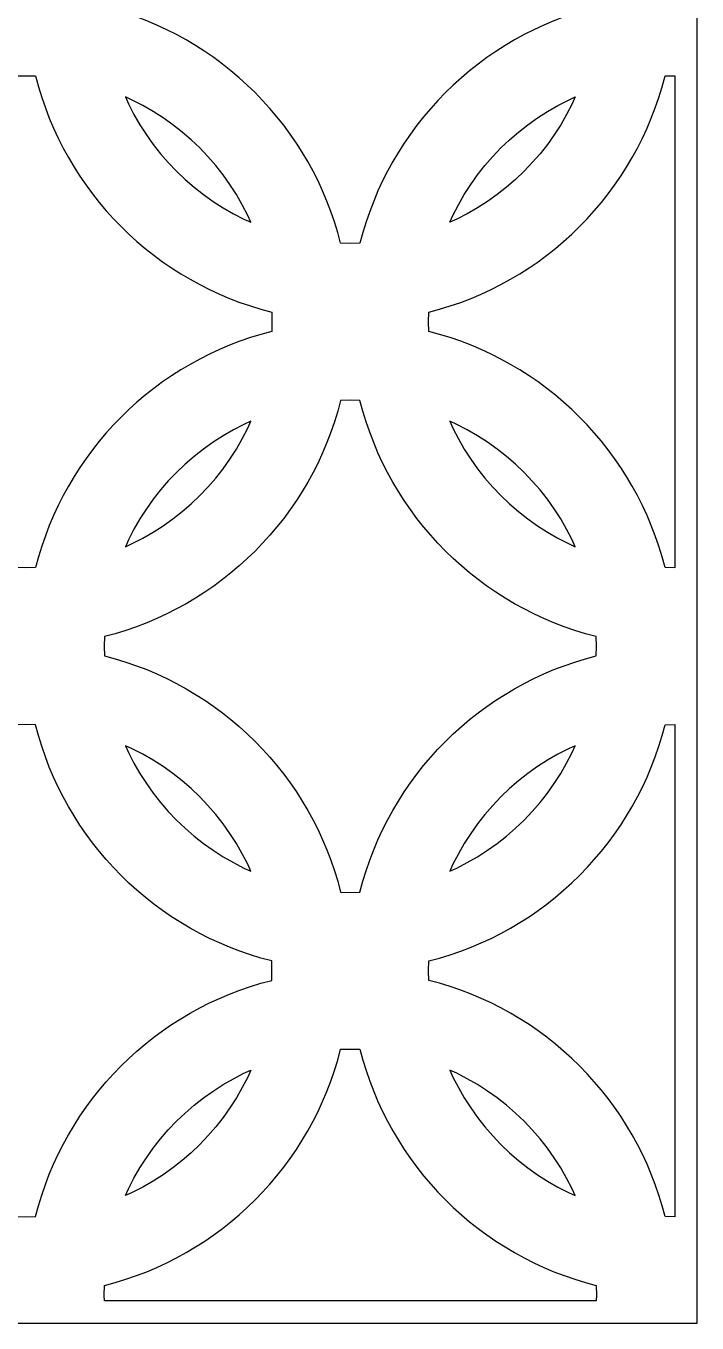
# Model space of a CAD drawing. Header units: centimetres. Extents: x -9.7 to 6.3, y -13.3 to 13.9.
# Drawn here: x -6.03 to -2.33, y -13.29 to -6.14 of the extents above; entities that cross this region are included whole.
import ezdxf

# ---------------------------------------------------------------- set-up
doc = ezdxf.new("R2010")
doc.units = ezdxf.units.CM
doc.header["$MEASUREMENT"] = 0
doc.layers.add('layer 1', color=7, linetype='Continuous')

msp = doc.modelspace()

# ---------------------------------------------------------------- linework, layer by layer
at = {"layer": 'layer 1', "color": 177}
for points, knots in [([(-9.73595, 13.85674), (-9.73595, 13.85674), (-2.33267, 13.85674), (-2.33267, 13.85674), (-2.33267, 13.85674), (-2.33267, 13.85674), (-2.33267, -13.28858), (-2.33267, -13.28858), (-2.33267, -13.28858), (-2.33267, -13.28858), (-9.73595, -13.28858), (-9.73595, -13.28858), (-9.73595, -13.28858), (-9.73595, -13.28858), (-9.73595, 13.85674), (-9.73595, 13.85674)], [0, 0, 0, 0, 0.2, 0.2, 0.2, 0.2, 0.4, 0.4, 0.4, 0.4, 0.6, 0.6, 0.6, 0.6, 1, 1, 1, 1]), ([(-2.88942, -5.92452), (-3.52777, -5.76469), (-4.03202, -5.2604), (-4.19185, -4.62208), (-4.19185, -4.62208), (-4.19185, -4.62208), (-4.24519, -4.62072), (-4.24519, -4.62072), (-4.24519, -4.62072), (-4.24519, -4.62072), (-4.29852, -4.62208), (-4.29852, -4.62208), (-4.29852, -4.62208), (-4.45834, -5.26043), (-4.96263, -5.76468), (-5.60096, -5.92452), (-5.60096, -5.92452), (-5.60096, -5.92452), (-5.60231, -5.97785), (-5.60231, -5.97785), (-5.60231, -5.97785), (-5.60231, -5.97785), (-5.60096, -6.03119), (-5.60096, -6.03119), (-5.60096, -6.03119), (-4.96263, -6.19102), (-4.45835, -6.69527), (-4.29852, -7.33362), (-4.29852, -7.33362), (-4.29852, -7.33362), (-4.24519, -7.33497), (-4.24519, -7.33497), (-4.24519, -7.33497), (-4.24519, -7.33497), (-4.19185, -7.33362), (-4.19185, -7.33362), (-4.19185, -7.33362), (-4.03202, -6.69527), (-3.52773, -6.19103), (-2.88942, -6.03119), (-2.88942, -6.03119), (-2.88942, -6.03119), (-2.88806, -5.97785), (-2.88806, -5.97785), (-2.88806, -5.97785), (-2.88806, -5.97785), (-2.88942, -5.92452), (-2.88942, -5.92452)], [0, 0, 0, 0, 0.0769231, 0.0769231, 0.0769231, 0.0769231, 0.1538462, 0.1538462, 0.1538462, 0.1538462, 0.2307692, 0.2307692, 0.2307692, 0.2307692, 0.3076923, 0.3076923, 0.3076923, 0.3076923, 0.3846154, 0.3846154, 0.3846154, 0.3846154, 0.4615385, 0.4615385, 0.4615385, 0.4615385, 0.5384615, 0.5384615, 0.5384615, 0.5384615, 0.6153846, 0.6153846, 0.6153846, 0.6153846, 0.6923077, 0.6923077, 0.6923077, 0.6923077, 0.7692308, 0.7692308, 0.7692308, 0.7692308, 0.8461538, 0.8461538, 0.8461538, 0.8461538, 1, 1, 1, 1]), ([(-7.39008, -7.82031), (-6.75176, -7.98015), (-6.24747, -8.4844), (-6.08764, -9.12274), (-6.08764, -9.12274), (-6.08764, -9.12274), (-6.03431, -9.1241), (-6.03431, -9.1241), (-6.03431, -9.1241), (-6.03431, -9.1241), (-5.98097, -9.12274), (-5.98097, -9.12274), (-5.98097, -9.12274), (-5.82114, -8.48442), (-5.31689, -7.98014), (-4.67854, -7.82031), (-4.67854, -7.82031), (-4.67854, -7.82031), (-4.67718, -7.76697), (-4.67718, -7.76697), (-4.67718, -7.76697), (-4.67718, -7.76697), (-4.67854, -7.71364), (-4.67854, -7.71364), (-4.67854, -7.71364), (-5.31686, -7.5538), (-5.82115, -7.04955), (-5.98097, -6.4112), (-5.98097, -6.4112), (-5.98097, -6.4112), (-6.03431, -6.40985), (-6.03431, -6.40985), (-6.03431, -6.40985), (-6.03431, -6.40985), (-6.08764, -6.4112), (-6.08764, -6.4112), (-6.08764, -6.4112), (-6.24748, -7.04953), (-6.75173, -7.55382), (-7.39008, -7.71364), (-7.39008, -7.71364), (-7.39008, -7.71364), (-7.39144, -7.76697), (-7.39144, -7.76697), (-7.39144, -7.76697), (-7.39144, -7.76697), (-7.39008, -7.82031), (-7.39008, -7.82031)], [0, 0, 0, 0, 0.0769231, 0.0769231, 0.0769231, 0.0769231, 0.1538462, 0.1538462, 0.1538462, 0.1538462, 0.2307692, 0.2307692, 0.2307692, 0.2307692, 0.3076923, 0.3076923, 0.3076923, 0.3076923, 0.3846154, 0.3846154, 0.3846154, 0.3846154, 0.4615385, 0.4615385, 0.4615385, 0.4615385, 0.5384615, 0.5384615, 0.5384615, 0.5384615, 0.6153846, 0.6153846, 0.6153846, 0.6153846, 0.6923077, 0.6923077, 0.6923077, 0.6923077, 0.7692308, 0.7692308, 0.7692308, 0.7692308, 0.8461538, 0.8461538, 0.8461538, 0.8461538, 1, 1, 1, 1]), ([(-2.45606, -6.40985), (-2.45606, -6.40985), (-2.5094, -6.4112), (-2.5094, -6.4112), (-2.5094, -6.4112), (-2.66922, -7.04955), (-3.17351, -7.55381), (-3.81183, -7.71364), (-3.81183, -7.71364), (-3.81183, -7.71364), (-3.81319, -7.76697), (-3.81319, -7.76697), (-3.81319, -7.76697), (-3.81319, -7.76697), (-3.81183, -7.82031), (-3.81183, -7.82031), (-3.81183, -7.82031), (-3.17348, -7.98013), (-2.66923, -8.48442), (-2.5094, -9.12274), (-2.5094, -9.12274), (-2.5094, -9.12274), (-2.45606, -9.1241), (-2.45606, -9.1241), (-2.45606, -9.1241), (-2.45606, -9.1241), (-2.45606, -6.40985), (-2.45606, -6.40985)], [0, 0, 0, 0, 0.125, 0.125, 0.125, 0.125, 0.25, 0.25, 0.25, 0.25, 0.375, 0.375, 0.375, 0.375, 0.5, 0.5, 0.5, 0.5, 0.625, 0.625, 0.625, 0.625, 0.75, 0.75, 0.75, 0.75, 1, 1, 1, 1]), ([(-5.48562, -6.52654), (-5.48562, -6.52654), (-5.4477, -6.54373), (-5.4477, -6.54373), (-5.4477, -6.54373), (-5.4477, -6.54373), (-5.38923, -6.57375), (-5.38923, -6.57375), (-5.38923, -6.57375), (-5.38923, -6.57375), (-5.33237, -6.60651), (-5.33237, -6.60651), (-5.33237, -6.60651), (-5.33237, -6.60651), (-5.27722, -6.64192), (-5.27722, -6.64192), (-5.27722, -6.64192), (-5.27722, -6.64192), (-5.22388, -6.6799), (-5.22388, -6.6799), (-5.22388, -6.6799), (-5.22388, -6.6799), (-5.17244, -6.72035), (-5.17244, -6.72035), (-5.17244, -6.72035), (-5.17244, -6.72035), (-5.12301, -6.7632), (-5.12301, -6.7632), (-5.12301, -6.7632), (-5.12301, -6.7632), (-5.07567, -6.80834), (-5.07567, -6.80834), (-5.07567, -6.80834), (-5.07567, -6.80834), (-5.03053, -6.85568), (-5.03053, -6.85568), (-5.03053, -6.85568), (-5.03053, -6.85568), (-4.98768, -6.90511), (-4.98768, -6.90511), (-4.98768, -6.90511), (-4.98768, -6.90511), (-4.94722, -6.95655), (-4.94722, -6.95655), (-4.94722, -6.95655), (-4.94722, -6.95655), (-4.90925, -7.00989), (-4.90925, -7.00989), (-4.90925, -7.00989), (-4.90925, -7.00989), (-4.87384, -7.06504), (-4.87384, -7.06504), (-4.87384, -7.06504), (-4.87384, -7.06504), (-4.84108, -7.12189), (-4.84108, -7.12189), (-4.84108, -7.12189), (-4.84108, -7.12189), (-4.81106, -7.18037), (-4.81106, -7.18037), (-4.81106, -7.18037), (-4.81106, -7.18037), (-4.79387, -7.21828), (-4.79387, -7.21828), (-4.79387, -7.21828), (-4.79387, -7.21828), (-4.83178, -7.2011), (-4.83178, -7.2011), (-4.83178, -7.2011), (-4.83178, -7.2011), (-4.89026, -7.17107), (-4.89026, -7.17107), (-4.89026, -7.17107), (-4.89026, -7.17107), (-4.94712, -7.13831), (-4.94712, -7.13831), (-4.94712, -7.13831), (-4.94712, -7.13831), (-5.00227, -7.10291), (-5.00227, -7.10291), (-5.00227, -7.10291), (-5.00227, -7.10291), (-5.05561, -7.06493), (-5.05561, -7.06493), (-5.05561, -7.06493), (-5.05561, -7.06493), (-5.10705, -7.02447), (-5.10705, -7.02447), (-5.10705, -7.02447), (-5.10705, -7.02447), (-5.15649, -6.98162), (-5.15649, -6.98162), (-5.15649, -6.98162), (-5.15649, -6.98162), (-5.20382, -6.93648), (-5.20382, -6.93648), (-5.20382, -6.93648), (-5.20382, -6.93648), (-5.24896, -6.88915), (-5.24896, -6.88915), (-5.24896, -6.88915), (-5.24896, -6.88915), (-5.29181, -6.83971), (-5.29181, -6.83971), (-5.29181, -6.83971), (-5.29181, -6.83971), (-5.33227, -6.78827), (-5.33227, -6.78827), (-5.33227, -6.78827), (-5.33227, -6.78827), (-5.37024, -6.73493), (-5.37024, -6.73493), (-5.37024, -6.73493), (-5.37024, -6.73493), (-5.40565, -6.67978), (-5.40565, -6.67978), (-5.40565, -6.67978), (-5.40565, -6.67978), (-5.43841, -6.62292), (-5.43841, -6.62292), (-5.43841, -6.62292), (-5.43841, -6.62292), (-5.46843, -6.56445), (-5.46843, -6.56445), (-5.46843, -6.56445), (-5.46843, -6.56445), (-5.48562, -6.52654), (-5.48562, -6.52654)], [0, 0, 0, 0, 0.030303, 0.030303, 0.030303, 0.030303, 0.0606061, 0.0606061, 0.0606061, 0.0606061, 0.0909091, 0.0909091, 0.0909091, 0.0909091, 0.1212121, 0.1212121, 0.1212121, 0.1212121, 0.1515152, 0.1515152, 0.1515152, 0.1515152, 0.1818182, 0.1818182, 0.1818182, 0.1818182, 0.2121212, 0.2121212, 0.2121212, 0.2121212, 0.2424242, 0.2424242, 0.2424242, 0.2424242, 0.2727273, 0.2727273, 0.2727273, 0.2727273, 0.3030303, 0.3030303, 0.3030303, 0.3030303, 0.3333333, 0.3333333, 0.3333333, 0.3333333, 0.3636364, 0.3636364, 0.3636364, 0.3636364, 0.3939394, 0.3939394, 0.3939394, 0.3939394, 0.4242424, 0.4242424, 0.4242424, 0.4242424, 0.4545455, 0.4545455, 0.4545455, 0.4545455, 0.4848485, 0.4848485, 0.4848485, 0.4848485, 0.5151515, 0.5151515, 0.5151515, 0.5151515, 0.5454545, 0.5454545, 0.5454545, 0.5454545, 0.5757576, 0.5757576, 0.5757576, 0.5757576, 0.6060606, 0.6060606, 0.6060606, 0.6060606, 0.6363636, 0.6363636, 0.6363636, 0.6363636, 0.6666667, 0.6666667, 0.6666667, 0.6666667, 0.6969697, 0.6969697, 0.6969697, 0.6969697, 0.7272727, 0.7272727, 0.7272727, 0.7272727, 0.7575758, 0.7575758, 0.7575758, 0.7575758, 0.7878788, 0.7878788, 0.7878788, 0.7878788, 0.8181818, 0.8181818, 0.8181818, 0.8181818, 0.8484848, 0.8484848, 0.8484848, 0.8484848, 0.8787879, 0.8787879, 0.8787879, 0.8787879, 0.9090909, 0.9090909, 0.9090909, 0.9090909, 0.9393939, 0.9393939, 0.9393939, 0.9393939, 1, 1, 1, 1]), ([(-3.00475, -6.52654), (-3.00475, -6.52654), (-3.04267, -6.54373), (-3.04267, -6.54373), (-3.04267, -6.54373), (-3.04267, -6.54373), (-3.10115, -6.57375), (-3.10115, -6.57375), (-3.10115, -6.57375), (-3.10115, -6.57375), (-3.15801, -6.60651), (-3.15801, -6.60651), (-3.15801, -6.60651), (-3.15801, -6.60651), (-3.21315, -6.64192), (-3.21315, -6.64192), (-3.21315, -6.64192), (-3.21315, -6.64192), (-3.26649, -6.6799), (-3.26649, -6.6799), (-3.26649, -6.6799), (-3.26649, -6.6799), (-3.31793, -6.72035), (-3.31793, -6.72035), (-3.31793, -6.72035), (-3.31793, -6.72035), (-3.36736, -6.7632), (-3.36736, -6.7632), (-3.36736, -6.7632), (-3.36736, -6.7632), (-3.4147, -6.80834), (-3.4147, -6.80834), (-3.4147, -6.80834), (-3.4147, -6.80834), (-3.45984, -6.85568), (-3.45984, -6.85568), (-3.45984, -6.85568), (-3.45984, -6.85568), (-3.50269, -6.90511), (-3.50269, -6.90511), (-3.50269, -6.90511), (-3.50269, -6.90511), (-3.54315, -6.95655), (-3.54315, -6.95655), (-3.54315, -6.95655), (-3.54315, -6.95655), (-3.58113, -7.00989), (-3.58113, -7.00989), (-3.58113, -7.00989), (-3.58113, -7.00989), (-3.61654, -7.06504), (-3.61654, -7.06504), (-3.61654, -7.06504), (-3.61654, -7.06504), (-3.64929, -7.12189), (-3.64929, -7.12189), (-3.64929, -7.12189), (-3.64929, -7.12189), (-3.67931, -7.18037), (-3.67931, -7.18037), (-3.67931, -7.18037), (-3.67931, -7.18037), (-3.6965, -7.21829), (-3.6965, -7.21829), (-3.6965, -7.21829), (-3.6965, -7.21829), (-3.65858, -7.2011), (-3.65858, -7.2011), (-3.65858, -7.2011), (-3.65858, -7.2011), (-3.6001, -7.17107), (-3.6001, -7.17107), (-3.6001, -7.17107), (-3.6001, -7.17107), (-3.54324, -7.13832), (-3.54324, -7.13832), (-3.54324, -7.13832), (-3.54324, -7.13832), (-3.4881, -7.10291), (-3.4881, -7.10291), (-3.4881, -7.10291), (-3.4881, -7.10291), (-3.43476, -7.06493), (-3.43476, -7.06493), (-3.43476, -7.06493), (-3.43476, -7.06493), (-3.38332, -7.02447), (-3.38332, -7.02447), (-3.38332, -7.02447), (-3.38332, -7.02447), (-3.33388, -6.98162), (-3.33388, -6.98162), (-3.33388, -6.98162), (-3.33388, -6.98162), (-3.28655, -6.93648), (-3.28655, -6.93648), (-3.28655, -6.93648), (-3.28655, -6.93648), (-3.2414, -6.88914), (-3.2414, -6.88914), (-3.2414, -6.88914), (-3.2414, -6.88914), (-3.19856, -6.83971), (-3.19856, -6.83971), (-3.19856, -6.83971), (-3.19856, -6.83971), (-3.1581, -6.78827), (-3.1581, -6.78827), (-3.1581, -6.78827), (-3.1581, -6.78827), (-3.12012, -6.73493), (-3.12012, -6.73493), (-3.12012, -6.73493), (-3.12012, -6.73493), (-3.08471, -6.67978), (-3.08471, -6.67978), (-3.08471, -6.67978), (-3.08471, -6.67978), (-3.05196, -6.62293), (-3.05196, -6.62293), (-3.05196, -6.62293), (-3.05196, -6.62293), (-3.02194, -6.56445), (-3.02194, -6.56445), (-3.02194, -6.56445), (-3.02194, -6.56445), (-3.00475, -6.52654), (-3.00475, -6.52654)], [0, 0, 0, 0, 0.030303, 0.030303, 0.030303, 0.030303, 0.0606061, 0.0606061, 0.0606061, 0.0606061, 0.0909091, 0.0909091, 0.0909091, 0.0909091, 0.1212121, 0.1212121, 0.1212121, 0.1212121, 0.1515152, 0.1515152, 0.1515152, 0.1515152, 0.1818182, 0.1818182, 0.1818182, 0.1818182, 0.2121212, 0.2121212, 0.2121212, 0.2121212, 0.2424242, 0.2424242, 0.2424242, 0.2424242, 0.2727273, 0.2727273, 0.2727273, 0.2727273, 0.3030303, 0.3030303, 0.3030303, 0.3030303, 0.3333333, 0.3333333, 0.3333333, 0.3333333, 0.3636364, 0.3636364, 0.3636364, 0.3636364, 0.3939394, 0.3939394, 0.3939394, 0.3939394, 0.4242424, 0.4242424, 0.4242424, 0.4242424, 0.4545455, 0.4545455, 0.4545455, 0.4545455, 0.4848485, 0.4848485, 0.4848485, 0.4848485, 0.5151515, 0.5151515, 0.5151515, 0.5151515, 0.5454545, 0.5454545, 0.5454545, 0.5454545, 0.5757576, 0.5757576, 0.5757576, 0.5757576, 0.6060606, 0.6060606, 0.6060606, 0.6060606, 0.6363636, 0.6363636, 0.6363636, 0.6363636, 0.6666667, 0.6666667, 0.6666667, 0.6666667, 0.6969697, 0.6969697, 0.6969697, 0.6969697, 0.7272727, 0.7272727, 0.7272727, 0.7272727, 0.7575758, 0.7575758, 0.7575758, 0.7575758, 0.7878788, 0.7878788, 0.7878788, 0.7878788, 0.8181818, 0.8181818, 0.8181818, 0.8181818, 0.8484848, 0.8484848, 0.8484848, 0.8484848, 0.8787879, 0.8787879, 0.8787879, 0.8787879, 0.9090909, 0.9090909, 0.9090909, 0.9090909, 0.9393939, 0.9393939, 0.9393939, 0.9393939, 1, 1, 1, 1]), ([(-4.24519, -8.19897), (-4.24519, -8.19897), (-4.19185, -8.20032), (-4.19185, -8.20032), (-4.19185, -8.20032), (-4.03203, -8.83867), (-3.52774, -9.34293), (-2.88942, -9.50276), (-2.88942, -9.50276), (-2.88942, -9.50276), (-2.88806, -9.55609), (-2.88806, -9.55609), (-2.88806, -9.55609), (-2.88806, -9.55609), (-2.88942, -9.60944), (-2.88942, -9.60944), (-2.88942, -9.60944), (-3.52776, -9.76926), (-4.03201, -10.27355), (-4.19184, -10.91187), (-4.19184, -10.91187), (-4.19184, -10.91187), (-4.24519, -10.91322), (-4.24519, -10.91322), (-4.24519, -10.91322), (-4.24519, -10.91322), (-4.29852, -10.91187), (-4.29852, -10.91187), (-4.29852, -10.91187), (-4.45835, -10.27352), (-4.96263, -9.76927), (-5.60096, -9.60943), (-5.60096, -9.60943), (-5.60096, -9.60943), (-5.60231, -9.55609), (-5.60231, -9.55609), (-5.60231, -9.55609), (-5.60231, -9.55609), (-5.60096, -9.50276), (-5.60096, -9.50276), (-5.60096, -9.50276), (-4.9626, -9.34294), (-4.45835, -8.83865), (-4.29852, -8.20032), (-4.29852, -8.20032), (-4.29852, -8.20032), (-4.24519, -8.19897), (-4.24519, -8.19897)], [0, 0, 0, 0, 0.0769231, 0.0769231, 0.0769231, 0.0769231, 0.1538462, 0.1538462, 0.1538462, 0.1538462, 0.2307692, 0.2307692, 0.2307692, 0.2307692, 0.3076923, 0.3076923, 0.3076923, 0.3076923, 0.3846154, 0.3846154, 0.3846154, 0.3846154, 0.4615385, 0.4615385, 0.4615385, 0.4615385, 0.5384615, 0.5384615, 0.5384615, 0.5384615, 0.6153846, 0.6153846, 0.6153846, 0.6153846, 0.6923077, 0.6923077, 0.6923077, 0.6923077, 0.7692308, 0.7692308, 0.7692308, 0.7692308, 0.8461538, 0.8461538, 0.8461538, 0.8461538, 1, 1, 1, 1]), ([(-5.48563, -9.00742), (-5.48563, -9.00742), (-5.46843, -8.9695), (-5.46843, -8.9695), (-5.46843, -8.9695), (-5.46843, -8.9695), (-5.43841, -8.91102), (-5.43841, -8.91102), (-5.43841, -8.91102), (-5.43841, -8.91102), (-5.40565, -8.85416), (-5.40565, -8.85416), (-5.40565, -8.85416), (-5.40565, -8.85416), (-5.37024, -8.79901), (-5.37024, -8.79901), (-5.37024, -8.79901), (-5.37024, -8.79901), (-5.33227, -8.74567), (-5.33227, -8.74567), (-5.33227, -8.74567), (-5.33227, -8.74567), (-5.29181, -8.69423), (-5.29181, -8.69423), (-5.29181, -8.69423), (-5.29181, -8.69423), (-5.24896, -8.64479), (-5.24896, -8.64479), (-5.24896, -8.64479), (-5.24896, -8.64479), (-5.20382, -8.59746), (-5.20382, -8.59746), (-5.20382, -8.59746), (-5.20382, -8.59746), (-5.15649, -8.55232), (-5.15649, -8.55232), (-5.15649, -8.55232), (-5.15649, -8.55232), (-5.10705, -8.50948), (-5.10705, -8.50948), (-5.10705, -8.50948), (-5.10705, -8.50948), (-5.05561, -8.46902), (-5.05561, -8.46902), (-5.05561, -8.46902), (-5.05561, -8.46902), (-5.00227, -8.43104), (-5.00227, -8.43104), (-5.00227, -8.43104), (-5.00227, -8.43104), (-4.94712, -8.39563), (-4.94712, -8.39563), (-4.94712, -8.39563), (-4.94712, -8.39563), (-4.89026, -8.36287), (-4.89026, -8.36287), (-4.89026, -8.36287), (-4.89026, -8.36287), (-4.83178, -8.33285), (-4.83178, -8.33285), (-4.83178, -8.33285), (-4.83178, -8.33285), (-4.79387, -8.31566), (-4.79387, -8.31566), (-4.79387, -8.31566), (-4.79387, -8.31566), (-4.81106, -8.35359), (-4.81106, -8.35359), (-4.81106, -8.35359), (-4.81106, -8.35359), (-4.84108, -8.41206), (-4.84108, -8.41206), (-4.84108, -8.41206), (-4.84108, -8.41206), (-4.87383, -8.46892), (-4.87383, -8.46892), (-4.87383, -8.46892), (-4.87383, -8.46892), (-4.90925, -8.52406), (-4.90925, -8.52406), (-4.90925, -8.52406), (-4.90925, -8.52406), (-4.94722, -8.5774), (-4.94722, -8.5774), (-4.94722, -8.5774), (-4.94722, -8.5774), (-4.98768, -8.62884), (-4.98768, -8.62884), (-4.98768, -8.62884), (-4.98768, -8.62884), (-5.03052, -8.67827), (-5.03052, -8.67827), (-5.03052, -8.67827), (-5.03052, -8.67827), (-5.07567, -8.72561), (-5.07567, -8.72561), (-5.07567, -8.72561), (-5.07567, -8.72561), (-5.12301, -8.77076), (-5.12301, -8.77076), (-5.12301, -8.77076), (-5.12301, -8.77076), (-5.17245, -8.8136), (-5.17245, -8.8136), (-5.17245, -8.8136), (-5.17245, -8.8136), (-5.22388, -8.85406), (-5.22388, -8.85406), (-5.22388, -8.85406), (-5.22388, -8.85406), (-5.27722, -8.89204), (-5.27722, -8.89204), (-5.27722, -8.89204), (-5.27722, -8.89204), (-5.33237, -8.92745), (-5.33237, -8.92745), (-5.33237, -8.92745), (-5.33237, -8.92745), (-5.38922, -8.9602), (-5.38922, -8.9602), (-5.38922, -8.9602), (-5.38922, -8.9602), (-5.4477, -8.99022), (-5.4477, -8.99022), (-5.4477, -8.99022), (-5.4477, -8.99022), (-5.48563, -9.00742), (-5.48563, -9.00742)], [0, 0, 0, 0, 0.030303, 0.030303, 0.030303, 0.030303, 0.0606061, 0.0606061, 0.0606061, 0.0606061, 0.0909091, 0.0909091, 0.0909091, 0.0909091, 0.1212121, 0.1212121, 0.1212121, 0.1212121, 0.1515152, 0.1515152, 0.1515152, 0.1515152, 0.1818182, 0.1818182, 0.1818182, 0.1818182, 0.2121212, 0.2121212, 0.2121212, 0.2121212, 0.2424242, 0.2424242, 0.2424242, 0.2424242, 0.2727273, 0.2727273, 0.2727273, 0.2727273, 0.3030303, 0.3030303, 0.3030303, 0.3030303, 0.3333333, 0.3333333, 0.3333333, 0.3333333, 0.3636364, 0.3636364, 0.3636364, 0.3636364, 0.3939394, 0.3939394, 0.3939394, 0.3939394, 0.4242424, 0.4242424, 0.4242424, 0.4242424, 0.4545455, 0.4545455, 0.4545455, 0.4545455, 0.4848485, 0.4848485, 0.4848485, 0.4848485, 0.5151515, 0.5151515, 0.5151515, 0.5151515, 0.5454545, 0.5454545, 0.5454545, 0.5454545, 0.5757576, 0.5757576, 0.5757576, 0.5757576, 0.6060606, 0.6060606, 0.6060606, 0.6060606, 0.6363636, 0.6363636, 0.6363636, 0.6363636, 0.6666667, 0.6666667, 0.6666667, 0.6666667, 0.6969697, 0.6969697, 0.6969697, 0.6969697, 0.7272727, 0.7272727, 0.7272727, 0.7272727, 0.7575758, 0.7575758, 0.7575758, 0.7575758, 0.7878788, 0.7878788, 0.7878788, 0.7878788, 0.8181818, 0.8181818, 0.8181818, 0.8181818, 0.8484848, 0.8484848, 0.8484848, 0.8484848, 0.8787879, 0.8787879, 0.8787879, 0.8787879, 0.9090909, 0.9090909, 0.9090909, 0.9090909, 0.9393939, 0.9393939, 0.9393939, 0.9393939, 1, 1, 1, 1]), ([(-3.69651, -8.31566), (-3.69651, -8.31566), (-3.65858, -8.33285), (-3.65858, -8.33285), (-3.65858, -8.33285), (-3.65858, -8.33285), (-3.6001, -8.36287), (-3.6001, -8.36287), (-3.6001, -8.36287), (-3.6001, -8.36287), (-3.54324, -8.39563), (-3.54324, -8.39563), (-3.54324, -8.39563), (-3.54324, -8.39563), (-3.4881, -8.43104), (-3.4881, -8.43104), (-3.4881, -8.43104), (-3.4881, -8.43104), (-3.43476, -8.46902), (-3.43476, -8.46902), (-3.43476, -8.46902), (-3.43476, -8.46902), (-3.38332, -8.50947), (-3.38332, -8.50947), (-3.38332, -8.50947), (-3.38332, -8.50947), (-3.33388, -8.55232), (-3.33388, -8.55232), (-3.33388, -8.55232), (-3.33388, -8.55232), (-3.28655, -8.59746), (-3.28655, -8.59746), (-3.28655, -8.59746), (-3.28655, -8.59746), (-3.2414, -8.6448), (-3.2414, -8.6448), (-3.2414, -8.6448), (-3.2414, -8.6448), (-3.19856, -8.69423), (-3.19856, -8.69423), (-3.19856, -8.69423), (-3.19856, -8.69423), (-3.1581, -8.74567), (-3.1581, -8.74567), (-3.1581, -8.74567), (-3.1581, -8.74567), (-3.12012, -8.79901), (-3.12012, -8.79901), (-3.12012, -8.79901), (-3.12012, -8.79901), (-3.08471, -8.85416), (-3.08471, -8.85416), (-3.08471, -8.85416), (-3.08471, -8.85416), (-3.05196, -8.91101), (-3.05196, -8.91101), (-3.05196, -8.91101), (-3.05196, -8.91101), (-3.02194, -8.96949), (-3.02194, -8.96949), (-3.02194, -8.96949), (-3.02194, -8.96949), (-3.00474, -9.00742), (-3.00474, -9.00742), (-3.00474, -9.00742), (-3.00474, -9.00742), (-3.04268, -8.99022), (-3.04268, -8.99022), (-3.04268, -8.99022), (-3.04268, -8.99022), (-3.10115, -8.9602), (-3.10115, -8.9602), (-3.10115, -8.9602), (-3.10115, -8.9602), (-3.158, -8.92745), (-3.158, -8.92745), (-3.158, -8.92745), (-3.158, -8.92745), (-3.21315, -8.89204), (-3.21315, -8.89204), (-3.21315, -8.89204), (-3.21315, -8.89204), (-3.26649, -8.85406), (-3.26649, -8.85406), (-3.26649, -8.85406), (-3.26649, -8.85406), (-3.31793, -8.8136), (-3.31793, -8.8136), (-3.31793, -8.8136), (-3.31793, -8.8136), (-3.36736, -8.77076), (-3.36736, -8.77076), (-3.36736, -8.77076), (-3.36736, -8.77076), (-3.4147, -8.72561), (-3.4147, -8.72561), (-3.4147, -8.72561), (-3.4147, -8.72561), (-3.45985, -8.67827), (-3.45985, -8.67827), (-3.45985, -8.67827), (-3.45985, -8.67827), (-3.50269, -8.62884), (-3.50269, -8.62884), (-3.50269, -8.62884), (-3.50269, -8.62884), (-3.54315, -8.5774), (-3.54315, -8.5774), (-3.54315, -8.5774), (-3.54315, -8.5774), (-3.58113, -8.52406), (-3.58113, -8.52406), (-3.58113, -8.52406), (-3.58113, -8.52406), (-3.61654, -8.46892), (-3.61654, -8.46892), (-3.61654, -8.46892), (-3.61654, -8.46892), (-3.64929, -8.41206), (-3.64929, -8.41206), (-3.64929, -8.41206), (-3.64929, -8.41206), (-3.67931, -8.35359), (-3.67931, -8.35359), (-3.67931, -8.35359), (-3.67931, -8.35359), (-3.69651, -8.31566), (-3.69651, -8.31566)], [0, 0, 0, 0, 0.030303, 0.030303, 0.030303, 0.030303, 0.0606061, 0.0606061, 0.0606061, 0.0606061, 0.0909091, 0.0909091, 0.0909091, 0.0909091, 0.1212121, 0.1212121, 0.1212121, 0.1212121, 0.1515152, 0.1515152, 0.1515152, 0.1515152, 0.1818182, 0.1818182, 0.1818182, 0.1818182, 0.2121212, 0.2121212, 0.2121212, 0.2121212, 0.2424242, 0.2424242, 0.2424242, 0.2424242, 0.2727273, 0.2727273, 0.2727273, 0.2727273, 0.3030303, 0.3030303, 0.3030303, 0.3030303, 0.3333333, 0.3333333, 0.3333333, 0.3333333, 0.3636364, 0.3636364, 0.3636364, 0.3636364, 0.3939394, 0.3939394, 0.3939394, 0.3939394, 0.4242424, 0.4242424, 0.4242424, 0.4242424, 0.4545455, 0.4545455, 0.4545455, 0.4545455, 0.4848485, 0.4848485, 0.4848485, 0.4848485, 0.5151515, 0.5151515, 0.5151515, 0.5151515, 0.5454545, 0.5454545, 0.5454545, 0.5454545, 0.5757576, 0.5757576, 0.5757576, 0.5757576, 0.6060606, 0.6060606, 0.6060606, 0.6060606, 0.6363636, 0.6363636, 0.6363636, 0.6363636, 0.6666667, 0.6666667, 0.6666667, 0.6666667, 0.6969697, 0.6969697, 0.6969697, 0.6969697, 0.7272727, 0.7272727, 0.7272727, 0.7272727, 0.7575758, 0.7575758, 0.7575758, 0.7575758, 0.7878788, 0.7878788, 0.7878788, 0.7878788, 0.8181818, 0.8181818, 0.8181818, 0.8181818, 0.8484848, 0.8484848, 0.8484848, 0.8484848, 0.8787879, 0.8787879, 0.8787879, 0.8787879, 0.9090909, 0.9090909, 0.9090909, 0.9090909, 0.9393939, 0.9393939, 0.9393939, 0.9393939, 1, 1, 1, 1]), ([(-6.08765, -12.70099), (-6.24749, -12.06267), (-6.75173, -11.55838), (-7.39008, -11.39856), (-7.39008, -11.39856), (-7.39008, -11.39856), (-7.39144, -11.34522), (-7.39144, -11.34522), (-7.39144, -11.34522), (-7.39144, -11.34522), (-7.39008, -11.29189), (-7.39008, -11.29189), (-7.39008, -11.29189), (-6.75173, -11.13206), (-6.24747, -10.62777), (-6.08764, -9.98945), (-6.08764, -9.98945), (-6.08764, -9.98945), (-6.03431, -9.98809), (-6.03431, -9.98809), (-6.03431, -9.98809), (-6.03431, -9.98809), (-5.98097, -9.98945), (-5.98097, -9.98945), (-5.98097, -9.98945), (-5.82115, -10.6278), (-5.31686, -11.13205), (-4.67854, -11.29188), (-4.67854, -11.29188), (-4.67854, -11.29188), (-4.67718, -11.34522), (-4.67718, -11.34522), (-4.67718, -11.34522), (-4.67718, -11.34522), (-4.67854, -11.39856), (-4.67854, -11.39856), (-4.67854, -11.39856), (-5.31686, -11.55839), (-5.82115, -12.06264), (-5.98098, -12.70099), (-5.98098, -12.70099), (-5.98098, -12.70099), (-6.03431, -12.70234), (-6.03431, -12.70234), (-6.03431, -12.70234), (-6.03431, -12.70234), (-6.08765, -12.70099), (-6.08765, -12.70099)], [0, 0, 0, 0, 0.0769231, 0.0769231, 0.0769231, 0.0769231, 0.1538462, 0.1538462, 0.1538462, 0.1538462, 0.2307692, 0.2307692, 0.2307692, 0.2307692, 0.3076923, 0.3076923, 0.3076923, 0.3076923, 0.3846154, 0.3846154, 0.3846154, 0.3846154, 0.4615385, 0.4615385, 0.4615385, 0.4615385, 0.5384615, 0.5384615, 0.5384615, 0.5384615, 0.6153846, 0.6153846, 0.6153846, 0.6153846, 0.6923077, 0.6923077, 0.6923077, 0.6923077, 0.7692308, 0.7692308, 0.7692308, 0.7692308, 0.8461538, 0.8461538, 0.8461538, 0.8461538, 1, 1, 1, 1]), ([(-2.45606, -9.98809), (-2.45606, -9.98809), (-2.5094, -9.98945), (-2.5094, -9.98945), (-2.5094, -9.98945), (-2.66923, -10.62777), (-3.17348, -11.13206), (-3.81183, -11.29189), (-3.81183, -11.29189), (-3.81183, -11.29189), (-3.81319, -11.34522), (-3.81319, -11.34522), (-3.81319, -11.34522), (-3.81319, -11.34522), (-3.81183, -11.39856), (-3.81183, -11.39856), (-3.81183, -11.39856), (-3.17351, -11.55839), (-2.66923, -12.06264), (-2.5094, -12.70099), (-2.5094, -12.70099), (-2.5094, -12.70099), (-2.45606, -12.70235), (-2.45606, -12.70235), (-2.45606, -12.70235), (-2.45606, -12.70235), (-2.45606, -9.98809), (-2.45606, -9.98809)], [0, 0, 0, 0, 0.125, 0.125, 0.125, 0.125, 0.25, 0.25, 0.25, 0.25, 0.375, 0.375, 0.375, 0.375, 0.5, 0.5, 0.5, 0.5, 0.625, 0.625, 0.625, 0.625, 0.75, 0.75, 0.75, 0.75, 1, 1, 1, 1]), ([(-4.79387, -10.79654), (-4.79387, -10.79654), (-4.83179, -10.77935), (-4.83179, -10.77935), (-4.83179, -10.77935), (-4.83179, -10.77935), (-4.89026, -10.74933), (-4.89026, -10.74933), (-4.89026, -10.74933), (-4.89026, -10.74933), (-4.94712, -10.71657), (-4.94712, -10.71657), (-4.94712, -10.71657), (-4.94712, -10.71657), (-5.00227, -10.68116), (-5.00227, -10.68116), (-5.00227, -10.68116), (-5.00227, -10.68116), (-5.05561, -10.64318), (-5.05561, -10.64318), (-5.05561, -10.64318), (-5.05561, -10.64318), (-5.10705, -10.60272), (-5.10705, -10.60272), (-5.10705, -10.60272), (-5.10705, -10.60272), (-5.15648, -10.55988), (-5.15648, -10.55988), (-5.15648, -10.55988), (-5.15648, -10.55988), (-5.20382, -10.51473), (-5.20382, -10.51473), (-5.20382, -10.51473), (-5.20382, -10.51473), (-5.24896, -10.4674), (-5.24896, -10.4674), (-5.24896, -10.4674), (-5.24896, -10.4674), (-5.29181, -10.41796), (-5.29181, -10.41796), (-5.29181, -10.41796), (-5.29181, -10.41796), (-5.33227, -10.36652), (-5.33227, -10.36652), (-5.33227, -10.36652), (-5.33227, -10.36652), (-5.37024, -10.31318), (-5.37024, -10.31318), (-5.37024, -10.31318), (-5.37024, -10.31318), (-5.40566, -10.25804), (-5.40566, -10.25804), (-5.40566, -10.25804), (-5.40566, -10.25804), (-5.43841, -10.20118), (-5.43841, -10.20118), (-5.43841, -10.20118), (-5.43841, -10.20118), (-5.46843, -10.1427), (-5.46843, -10.1427), (-5.46843, -10.1427), (-5.46843, -10.1427), (-5.48562, -10.10478), (-5.48562, -10.10478), (-5.48562, -10.10478), (-5.48562, -10.10478), (-5.4477, -10.12197), (-5.4477, -10.12197), (-5.4477, -10.12197), (-5.4477, -10.12197), (-5.38923, -10.15199), (-5.38923, -10.15199), (-5.38923, -10.15199), (-5.38923, -10.15199), (-5.33237, -10.18475), (-5.33237, -10.18475), (-5.33237, -10.18475), (-5.33237, -10.18475), (-5.27722, -10.22016), (-5.27722, -10.22016), (-5.27722, -10.22016), (-5.27722, -10.22016), (-5.22388, -10.25814), (-5.22388, -10.25814), (-5.22388, -10.25814), (-5.22388, -10.25814), (-5.17244, -10.29859), (-5.17244, -10.29859), (-5.17244, -10.29859), (-5.17244, -10.29859), (-5.12301, -10.34144), (-5.12301, -10.34144), (-5.12301, -10.34144), (-5.12301, -10.34144), (-5.07567, -10.38658), (-5.07567, -10.38658), (-5.07567, -10.38658), (-5.07567, -10.38658), (-5.03053, -10.43392), (-5.03053, -10.43392), (-5.03053, -10.43392), (-5.03053, -10.43392), (-4.98768, -10.48336), (-4.98768, -10.48336), (-4.98768, -10.48336), (-4.98768, -10.48336), (-4.94722, -10.53479), (-4.94722, -10.53479), (-4.94722, -10.53479), (-4.94722, -10.53479), (-4.90925, -10.58813), (-4.90925, -10.58813), (-4.90925, -10.58813), (-4.90925, -10.58813), (-4.87384, -10.64328), (-4.87384, -10.64328), (-4.87384, -10.64328), (-4.87384, -10.64328), (-4.84108, -10.70014), (-4.84108, -10.70014), (-4.84108, -10.70014), (-4.84108, -10.70014), (-4.81106, -10.75861), (-4.81106, -10.75861), (-4.81106, -10.75861), (-4.81106, -10.75861), (-4.79387, -10.79654), (-4.79387, -10.79654)], [0, 0, 0, 0, 0.030303, 0.030303, 0.030303, 0.030303, 0.0606061, 0.0606061, 0.0606061, 0.0606061, 0.0909091, 0.0909091, 0.0909091, 0.0909091, 0.1212121, 0.1212121, 0.1212121, 0.1212121, 0.1515152, 0.1515152, 0.1515152, 0.1515152, 0.1818182, 0.1818182, 0.1818182, 0.1818182, 0.2121212, 0.2121212, 0.2121212, 0.2121212, 0.2424242, 0.2424242, 0.2424242, 0.2424242, 0.2727273, 0.2727273, 0.2727273, 0.2727273, 0.3030303, 0.3030303, 0.3030303, 0.3030303, 0.3333333, 0.3333333, 0.3333333, 0.3333333, 0.3636364, 0.3636364, 0.3636364, 0.3636364, 0.3939394, 0.3939394, 0.3939394, 0.3939394, 0.4242424, 0.4242424, 0.4242424, 0.4242424, 0.4545455, 0.4545455, 0.4545455, 0.4545455, 0.4848485, 0.4848485, 0.4848485, 0.4848485, 0.5151515, 0.5151515, 0.5151515, 0.5151515, 0.5454545, 0.5454545, 0.5454545, 0.5454545, 0.5757576, 0.5757576, 0.5757576, 0.5757576, 0.6060606, 0.6060606, 0.6060606, 0.6060606, 0.6363636, 0.6363636, 0.6363636, 0.6363636, 0.6666667, 0.6666667, 0.6666667, 0.6666667, 0.6969697, 0.6969697, 0.6969697, 0.6969697, 0.7272727, 0.7272727, 0.7272727, 0.7272727, 0.7575758, 0.7575758, 0.7575758, 0.7575758, 0.7878788, 0.7878788, 0.7878788, 0.7878788, 0.8181818, 0.8181818, 0.8181818, 0.8181818, 0.8484848, 0.8484848, 0.8484848, 0.8484848, 0.8787879, 0.8787879, 0.8787879, 0.8787879, 0.9090909, 0.9090909, 0.9090909, 0.9090909, 0.9393939, 0.9393939, 0.9393939, 0.9393939, 1, 1, 1, 1]), ([(-3.69651, -10.79654), (-3.69651, -10.79654), (-3.67931, -10.75861), (-3.67931, -10.75861), (-3.67931, -10.75861), (-3.67931, -10.75861), (-3.64929, -10.70013), (-3.64929, -10.70013), (-3.64929, -10.70013), (-3.64929, -10.70013), (-3.61654, -10.64328), (-3.61654, -10.64328), (-3.61654, -10.64328), (-3.61654, -10.64328), (-3.58113, -10.58813), (-3.58113, -10.58813), (-3.58113, -10.58813), (-3.58113, -10.58813), (-3.54315, -10.53479), (-3.54315, -10.53479), (-3.54315, -10.53479), (-3.54315, -10.53479), (-3.50269, -10.48336), (-3.50269, -10.48336), (-3.50269, -10.48336), (-3.50269, -10.48336), (-3.45985, -10.43393), (-3.45985, -10.43393), (-3.45985, -10.43393), (-3.45985, -10.43393), (-3.4147, -10.38658), (-3.4147, -10.38658), (-3.4147, -10.38658), (-3.4147, -10.38658), (-3.36736, -10.34144), (-3.36736, -10.34144), (-3.36736, -10.34144), (-3.36736, -10.34144), (-3.31793, -10.29859), (-3.31793, -10.29859), (-3.31793, -10.29859), (-3.31793, -10.29859), (-3.26649, -10.25814), (-3.26649, -10.25814), (-3.26649, -10.25814), (-3.26649, -10.25814), (-3.21315, -10.22016), (-3.21315, -10.22016), (-3.21315, -10.22016), (-3.21315, -10.22016), (-3.158, -10.18475), (-3.158, -10.18475), (-3.158, -10.18475), (-3.158, -10.18475), (-3.10115, -10.15199), (-3.10115, -10.15199), (-3.10115, -10.15199), (-3.10115, -10.15199), (-3.04268, -10.12197), (-3.04268, -10.12197), (-3.04268, -10.12197), (-3.04268, -10.12197), (-3.00474, -10.10478), (-3.00474, -10.10478), (-3.00474, -10.10478), (-3.00474, -10.10478), (-3.02194, -10.14271), (-3.02194, -10.14271), (-3.02194, -10.14271), (-3.02194, -10.14271), (-3.05196, -10.20118), (-3.05196, -10.20118), (-3.05196, -10.20118), (-3.05196, -10.20118), (-3.08471, -10.25804), (-3.08471, -10.25804), (-3.08471, -10.25804), (-3.08471, -10.25804), (-3.12012, -10.31318), (-3.12012, -10.31318), (-3.12012, -10.31318), (-3.12012, -10.31318), (-3.1581, -10.36652), (-3.1581, -10.36652), (-3.1581, -10.36652), (-3.1581, -10.36652), (-3.19856, -10.41796), (-3.19856, -10.41796), (-3.19856, -10.41796), (-3.19856, -10.41796), (-3.2414, -10.46739), (-3.2414, -10.46739), (-3.2414, -10.46739), (-3.2414, -10.46739), (-3.28655, -10.51473), (-3.28655, -10.51473), (-3.28655, -10.51473), (-3.28655, -10.51473), (-3.33389, -10.55988), (-3.33389, -10.55988), (-3.33389, -10.55988), (-3.33389, -10.55988), (-3.38332, -10.60272), (-3.38332, -10.60272), (-3.38332, -10.60272), (-3.38332, -10.60272), (-3.43476, -10.64318), (-3.43476, -10.64318), (-3.43476, -10.64318), (-3.43476, -10.64318), (-3.4881, -10.68116), (-3.4881, -10.68116), (-3.4881, -10.68116), (-3.4881, -10.68116), (-3.54325, -10.71657), (-3.54325, -10.71657), (-3.54325, -10.71657), (-3.54325, -10.71657), (-3.6001, -10.74933), (-3.6001, -10.74933), (-3.6001, -10.74933), (-3.6001, -10.74933), (-3.65857, -10.77934), (-3.65857, -10.77934), (-3.65857, -10.77934), (-3.65857, -10.77934), (-3.69651, -10.79654), (-3.69651, -10.79654)], [0, 0, 0, 0, 0.030303, 0.030303, 0.030303, 0.030303, 0.0606061, 0.0606061, 0.0606061, 0.0606061, 0.0909091, 0.0909091, 0.0909091, 0.0909091, 0.1212121, 0.1212121, 0.1212121, 0.1212121, 0.1515152, 0.1515152, 0.1515152, 0.1515152, 0.1818182, 0.1818182, 0.1818182, 0.1818182, 0.2121212, 0.2121212, 0.2121212, 0.2121212, 0.2424242, 0.2424242, 0.2424242, 0.2424242, 0.2727273, 0.2727273, 0.2727273, 0.2727273, 0.3030303, 0.3030303, 0.3030303, 0.3030303, 0.3333333, 0.3333333, 0.3333333, 0.3333333, 0.3636364, 0.3636364, 0.3636364, 0.3636364, 0.3939394, 0.3939394, 0.3939394, 0.3939394, 0.4242424, 0.4242424, 0.4242424, 0.4242424, 0.4545455, 0.4545455, 0.4545455, 0.4545455, 0.4848485, 0.4848485, 0.4848485, 0.4848485, 0.5151515, 0.5151515, 0.5151515, 0.5151515, 0.5454545, 0.5454545, 0.5454545, 0.5454545, 0.5757576, 0.5757576, 0.5757576, 0.5757576, 0.6060606, 0.6060606, 0.6060606, 0.6060606, 0.6363636, 0.6363636, 0.6363636, 0.6363636, 0.6666667, 0.6666667, 0.6666667, 0.6666667, 0.6969697, 0.6969697, 0.6969697, 0.6969697, 0.7272727, 0.7272727, 0.7272727, 0.7272727, 0.7575758, 0.7575758, 0.7575758, 0.7575758, 0.7878788, 0.7878788, 0.7878788, 0.7878788, 0.8181818, 0.8181818, 0.8181818, 0.8181818, 0.8484848, 0.8484848, 0.8484848, 0.8484848, 0.8787879, 0.8787879, 0.8787879, 0.8787879, 0.9090909, 0.9090909, 0.9090909, 0.9090909, 0.9393939, 0.9393939, 0.9393939, 0.9393939, 1, 1, 1, 1]), ([(-2.88884, -13.16519), (-2.88884, -13.16519), (-2.88806, -13.13434), (-2.88806, -13.13434), (-2.88806, -13.13434), (-2.88806, -13.13434), (-2.88942, -13.08101), (-2.88942, -13.08101), (-2.88942, -13.08101), (-3.52777, -12.92119), (-4.03202, -12.4169), (-4.19185, -11.77857), (-4.19185, -11.77857), (-4.19185, -11.77857), (-4.24519, -11.77722), (-4.24519, -11.77722), (-4.24519, -11.77722), (-4.24519, -11.77722), (-4.29853, -11.77857), (-4.29853, -11.77857), (-4.29853, -11.77857), (-4.45835, -12.41692), (-4.96264, -12.92117), (-5.60096, -13.08101), (-5.60096, -13.08101), (-5.60096, -13.08101), (-5.60231, -13.13434), (-5.60231, -13.13434), (-5.60231, -13.13434), (-5.60231, -13.13434), (-5.60153, -13.16519), (-5.60153, -13.16519), (-5.60153, -13.16519), (-5.60153, -13.16519), (-2.88884, -13.16519), (-2.88884, -13.16519)], [0, 0, 0, 0, 0.1, 0.1, 0.1, 0.1, 0.2, 0.2, 0.2, 0.2, 0.3, 0.3, 0.3, 0.3, 0.4, 0.4, 0.4, 0.4, 0.5, 0.5, 0.5, 0.5, 0.6, 0.6, 0.6, 0.6, 0.7, 0.7, 0.7, 0.7, 0.8, 0.8, 0.8, 0.8, 1, 1, 1, 1]), ([(-5.48562, -12.58566), (-5.48562, -12.58566), (-5.4477, -12.56846), (-5.4477, -12.56846), (-5.4477, -12.56846), (-5.4477, -12.56846), (-5.38922, -12.53845), (-5.38922, -12.53845), (-5.38922, -12.53845), (-5.38922, -12.53845), (-5.33237, -12.50569), (-5.33237, -12.50569), (-5.33237, -12.50569), (-5.33237, -12.50569), (-5.27722, -12.47028), (-5.27722, -12.47028), (-5.27722, -12.47028), (-5.27722, -12.47028), (-5.22388, -12.4323), (-5.22388, -12.4323), (-5.22388, -12.4323), (-5.22388, -12.4323), (-5.17245, -12.39185), (-5.17245, -12.39185), (-5.17245, -12.39185), (-5.17245, -12.39185), (-5.12301, -12.349), (-5.12301, -12.349), (-5.12301, -12.349), (-5.12301, -12.349), (-5.07567, -12.30385), (-5.07567, -12.30385), (-5.07567, -12.30385), (-5.07567, -12.30385), (-5.03052, -12.25651), (-5.03052, -12.25651), (-5.03052, -12.25651), (-5.03052, -12.25651), (-4.98768, -12.20708), (-4.98768, -12.20708), (-4.98768, -12.20708), (-4.98768, -12.20708), (-4.94722, -12.15564), (-4.94722, -12.15564), (-4.94722, -12.15564), (-4.94722, -12.15564), (-4.90925, -12.1023), (-4.90925, -12.1023), (-4.90925, -12.1023), (-4.90925, -12.1023), (-4.87383, -12.04716), (-4.87383, -12.04716), (-4.87383, -12.04716), (-4.87383, -12.04716), (-4.84108, -11.9903), (-4.84108, -11.9903), (-4.84108, -11.9903), (-4.84108, -11.9903), (-4.81106, -11.93183), (-4.81106, -11.93183), (-4.81106, -11.93183), (-4.81106, -11.93183), (-4.79387, -11.8939), (-4.79387, -11.8939), (-4.79387, -11.8939), (-4.79387, -11.8939), (-4.83179, -11.91109), (-4.83179, -11.91109), (-4.83179, -11.91109), (-4.83179, -11.91109), (-4.89026, -11.94111), (-4.89026, -11.94111), (-4.89026, -11.94111), (-4.89026, -11.94111), (-4.94712, -11.97387), (-4.94712, -11.97387), (-4.94712, -11.97387), (-4.94712, -11.97387), (-5.00227, -12.00928), (-5.00227, -12.00928), (-5.00227, -12.00928), (-5.00227, -12.00928), (-5.05561, -12.04726), (-5.05561, -12.04726), (-5.05561, -12.04726), (-5.05561, -12.04726), (-5.10705, -12.08772), (-5.10705, -12.08772), (-5.10705, -12.08772), (-5.10705, -12.08772), (-5.15648, -12.13056), (-5.15648, -12.13056), (-5.15648, -12.13056), (-5.15648, -12.13056), (-5.20382, -12.17571), (-5.20382, -12.17571), (-5.20382, -12.17571), (-5.20382, -12.17571), (-5.24896, -12.22304), (-5.24896, -12.22304), (-5.24896, -12.22304), (-5.24896, -12.22304), (-5.29181, -12.27248), (-5.29181, -12.27248), (-5.29181, -12.27248), (-5.29181, -12.27248), (-5.33227, -12.32391), (-5.33227, -12.32391), (-5.33227, -12.32391), (-5.33227, -12.32391), (-5.37024, -12.37726), (-5.37024, -12.37726), (-5.37024, -12.37726), (-5.37024, -12.37726), (-5.40566, -12.4324), (-5.40566, -12.4324), (-5.40566, -12.4324), (-5.40566, -12.4324), (-5.43841, -12.48926), (-5.43841, -12.48926), (-5.43841, -12.48926), (-5.43841, -12.48926), (-5.46843, -12.54774), (-5.46843, -12.54774), (-5.46843, -12.54774), (-5.46843, -12.54774), (-5.48562, -12.58566), (-5.48562, -12.58566)], [0, 0, 0, 0, 0.030303, 0.030303, 0.030303, 0.030303, 0.0606061, 0.0606061, 0.0606061, 0.0606061, 0.0909091, 0.0909091, 0.0909091, 0.0909091, 0.1212121, 0.1212121, 0.1212121, 0.1212121, 0.1515152, 0.1515152, 0.1515152, 0.1515152, 0.1818182, 0.1818182, 0.1818182, 0.1818182, 0.2121212, 0.2121212, 0.2121212, 0.2121212, 0.2424242, 0.2424242, 0.2424242, 0.2424242, 0.2727273, 0.2727273, 0.2727273, 0.2727273, 0.3030303, 0.3030303, 0.3030303, 0.3030303, 0.3333333, 0.3333333, 0.3333333, 0.3333333, 0.3636364, 0.3636364, 0.3636364, 0.3636364, 0.3939394, 0.3939394, 0.3939394, 0.3939394, 0.4242424, 0.4242424, 0.4242424, 0.4242424, 0.4545455, 0.4545455, 0.4545455, 0.4545455, 0.4848485, 0.4848485, 0.4848485, 0.4848485, 0.5151515, 0.5151515, 0.5151515, 0.5151515, 0.5454545, 0.5454545, 0.5454545, 0.5454545, 0.5757576, 0.5757576, 0.5757576, 0.5757576, 0.6060606, 0.6060606, 0.6060606, 0.6060606, 0.6363636, 0.6363636, 0.6363636, 0.6363636, 0.6666667, 0.6666667, 0.6666667, 0.6666667, 0.6969697, 0.6969697, 0.6969697, 0.6969697, 0.7272727, 0.7272727, 0.7272727, 0.7272727, 0.7575758, 0.7575758, 0.7575758, 0.7575758, 0.7878788, 0.7878788, 0.7878788, 0.7878788, 0.8181818, 0.8181818, 0.8181818, 0.8181818, 0.8484848, 0.8484848, 0.8484848, 0.8484848, 0.8787879, 0.8787879, 0.8787879, 0.8787879, 0.9090909, 0.9090909, 0.9090909, 0.9090909, 0.9393939, 0.9393939, 0.9393939, 0.9393939, 1, 1, 1, 1]), ([(-3.00474, -12.58566), (-3.00474, -12.58566), (-3.04267, -12.56847), (-3.04267, -12.56847), (-3.04267, -12.56847), (-3.04267, -12.56847), (-3.10115, -12.53845), (-3.10115, -12.53845), (-3.10115, -12.53845), (-3.10115, -12.53845), (-3.15801, -12.50569), (-3.15801, -12.50569), (-3.15801, -12.50569), (-3.15801, -12.50569), (-3.21315, -12.47028), (-3.21315, -12.47028), (-3.21315, -12.47028), (-3.21315, -12.47028), (-3.26649, -12.4323), (-3.26649, -12.4323), (-3.26649, -12.4323), (-3.26649, -12.4323), (-3.31793, -12.39184), (-3.31793, -12.39184), (-3.31793, -12.39184), (-3.31793, -12.39184), (-3.36736, -12.349), (-3.36736, -12.349), (-3.36736, -12.349), (-3.36736, -12.349), (-3.4147, -12.30386), (-3.4147, -12.30386), (-3.4147, -12.30386), (-3.4147, -12.30386), (-3.45984, -12.25652), (-3.45984, -12.25652), (-3.45984, -12.25652), (-3.45984, -12.25652), (-3.50269, -12.20708), (-3.50269, -12.20708), (-3.50269, -12.20708), (-3.50269, -12.20708), (-3.54315, -12.15564), (-3.54315, -12.15564), (-3.54315, -12.15564), (-3.54315, -12.15564), (-3.58113, -12.1023), (-3.58113, -12.1023), (-3.58113, -12.1023), (-3.58113, -12.1023), (-3.61654, -12.04716), (-3.61654, -12.04716), (-3.61654, -12.04716), (-3.61654, -12.04716), (-3.64929, -11.9903), (-3.64929, -11.9903), (-3.64929, -11.9903), (-3.64929, -11.9903), (-3.67931, -11.93182), (-3.67931, -11.93182), (-3.67931, -11.93182), (-3.67931, -11.93182), (-3.69651, -11.8939), (-3.69651, -11.8939), (-3.69651, -11.8939), (-3.69651, -11.8939), (-3.65857, -11.91109), (-3.65857, -11.91109), (-3.65857, -11.91109), (-3.65857, -11.91109), (-3.6001, -11.94111), (-3.6001, -11.94111), (-3.6001, -11.94111), (-3.6001, -11.94111), (-3.54325, -11.97387), (-3.54325, -11.97387), (-3.54325, -11.97387), (-3.54325, -11.97387), (-3.4881, -12.00928), (-3.4881, -12.00928), (-3.4881, -12.00928), (-3.4881, -12.00928), (-3.43476, -12.04726), (-3.43476, -12.04726), (-3.43476, -12.04726), (-3.43476, -12.04726), (-3.38332, -12.08771), (-3.38332, -12.08771), (-3.38332, -12.08771), (-3.38332, -12.08771), (-3.33389, -12.13056), (-3.33389, -12.13056), (-3.33389, -12.13056), (-3.33389, -12.13056), (-3.28655, -12.17571), (-3.28655, -12.17571), (-3.28655, -12.17571), (-3.28655, -12.17571), (-3.2414, -12.22305), (-3.2414, -12.22305), (-3.2414, -12.22305), (-3.2414, -12.22305), (-3.19856, -12.27248), (-3.19856, -12.27248), (-3.19856, -12.27248), (-3.19856, -12.27248), (-3.1581, -12.32391), (-3.1581, -12.32391), (-3.1581, -12.32391), (-3.1581, -12.32391), (-3.12012, -12.37726), (-3.12012, -12.37726), (-3.12012, -12.37726), (-3.12012, -12.37726), (-3.08471, -12.4324), (-3.08471, -12.4324), (-3.08471, -12.4324), (-3.08471, -12.4324), (-3.05196, -12.48926), (-3.05196, -12.48926), (-3.05196, -12.48926), (-3.05196, -12.48926), (-3.02194, -12.54773), (-3.02194, -12.54773), (-3.02194, -12.54773), (-3.02194, -12.54773), (-3.00474, -12.58566), (-3.00474, -12.58566)], [0, 0, 0, 0, 0.030303, 0.030303, 0.030303, 0.030303, 0.0606061, 0.0606061, 0.0606061, 0.0606061, 0.0909091, 0.0909091, 0.0909091, 0.0909091, 0.1212121, 0.1212121, 0.1212121, 0.1212121, 0.1515152, 0.1515152, 0.1515152, 0.1515152, 0.1818182, 0.1818182, 0.1818182, 0.1818182, 0.2121212, 0.2121212, 0.2121212, 0.2121212, 0.2424242, 0.2424242, 0.2424242, 0.2424242, 0.2727273, 0.2727273, 0.2727273, 0.2727273, 0.3030303, 0.3030303, 0.3030303, 0.3030303, 0.3333333, 0.3333333, 0.3333333, 0.3333333, 0.3636364, 0.3636364, 0.3636364, 0.3636364, 0.3939394, 0.3939394, 0.3939394, 0.3939394, 0.4242424, 0.4242424, 0.4242424, 0.4242424, 0.4545455, 0.4545455, 0.4545455, 0.4545455, 0.4848485, 0.4848485, 0.4848485, 0.4848485, 0.5151515, 0.5151515, 0.5151515, 0.5151515, 0.5454545, 0.5454545, 0.5454545, 0.5454545, 0.5757576, 0.5757576, 0.5757576, 0.5757576, 0.6060606, 0.6060606, 0.6060606, 0.6060606, 0.6363636, 0.6363636, 0.6363636, 0.6363636, 0.6666667, 0.6666667, 0.6666667, 0.6666667, 0.6969697, 0.6969697, 0.6969697, 0.6969697, 0.7272727, 0.7272727, 0.7272727, 0.7272727, 0.7575758, 0.7575758, 0.7575758, 0.7575758, 0.7878788, 0.7878788, 0.7878788, 0.7878788, 0.8181818, 0.8181818, 0.8181818, 0.8181818, 0.8484848, 0.8484848, 0.8484848, 0.8484848, 0.8787879, 0.8787879, 0.8787879, 0.8787879, 0.9090909, 0.9090909, 0.9090909, 0.9090909, 0.9393939, 0.9393939, 0.9393939, 0.9393939, 1, 1, 1, 1])]:
    msp.add_open_spline(points, degree=3, knots=knots, dxfattribs=at)

doc.saveas('drawing.dxf')
